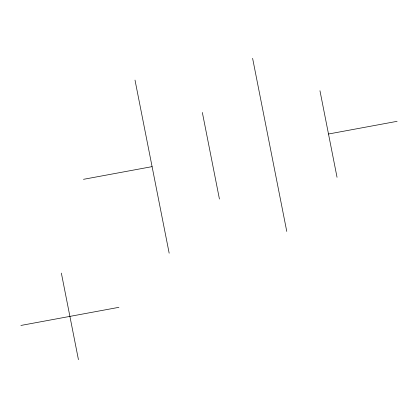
<?xml version="1.0" encoding="UTF-8"?>
<svg xmlns="http://www.w3.org/2000/svg" width="418" height="418" viewBox="0 0 418 418"><rect width="100%" height="100%" fill="white"/><g stroke="black" fill="none" stroke-linecap="round" stroke-linejoin="round"><path stroke-width="0.63" d="M83.485 179.322L152.089 166.636M328.496 134.011L397.1 121.324M20.9 325.45L118.905 307.329M319.958 90.737L337.039 177.284M252.613 58.337L286.774 231.431M202.349 112.484L219.429 199.031M135.004 80.089L169.17 253.177M61.362 273.116L78.443 359.663"/></g></svg>
